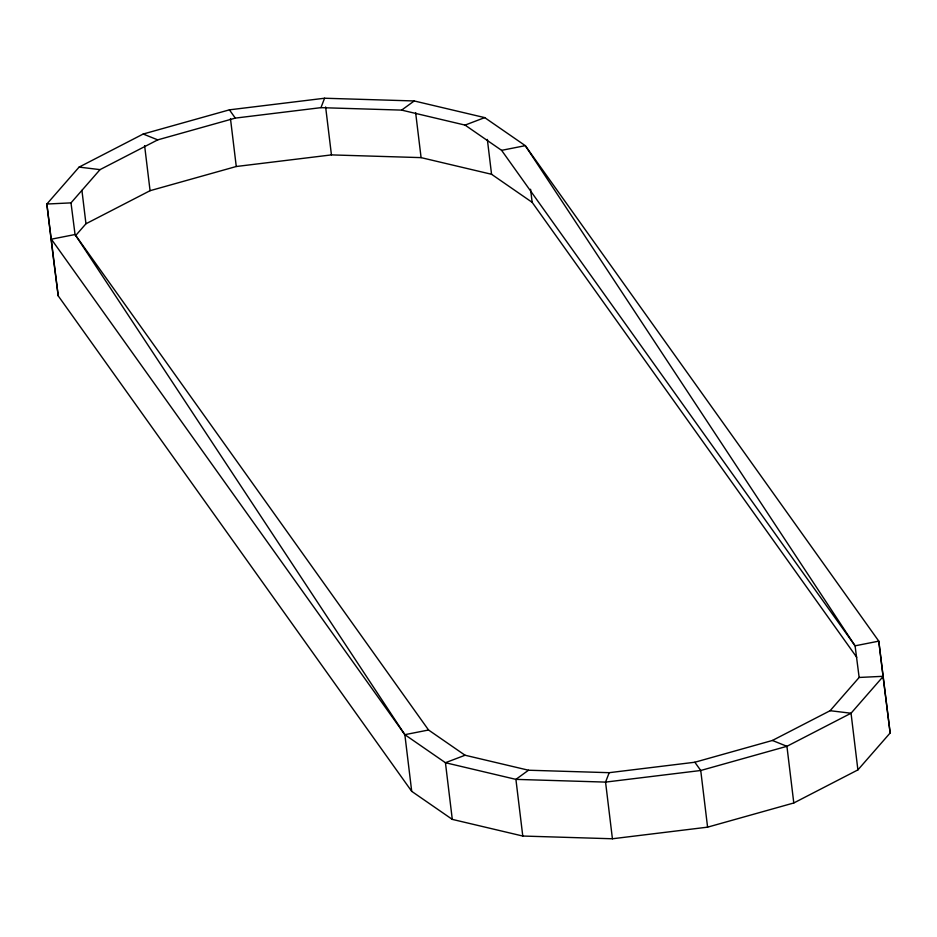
<?xml version="1.0" encoding="UTF-8"?>
<svg xmlns="http://www.w3.org/2000/svg" width="937" height="937" viewBox="0 0 937 937"><rect width="100%" height="100%" fill="white"/><g stroke="black" fill="none" stroke-linecap="round" stroke-linejoin="round"><path stroke-width="1.41" d="M58.211 295.858L46.85 204.032L71.001 202.872L100.025 169.632L157.721 139.871L235.304 118.109L320.958 107.65L324.577 98.233L414.224 100.962L484.71 117.617L525.294 145.657L878.789 641.142L890.15 732.968L857.894 769.898L793.791 802.974L707.587 827.16L612.423 838.767L522.776 836.038L452.29 819.383L411.706 791.343L58.211 295.858L53.702 260.697L46.85 204.032L79.106 167.102L143.209 134.026L229.413 109.84L324.577 98.233M609.191 772.685L528.503 770.226L465.068 755.234L428.549 730.005L75.054 234.519L51.359 239.193L404.854 734.678L445.438 762.718L515.912 779.373L605.56 782.102L700.735 770.495L786.928 746.309L851.042 713.233L883.298 676.303L859.147 677.463L830.112 710.703L772.416 740.464L694.844 762.238L609.191 772.685L605.56 782.102L612.423 838.767M75.522 235.714L85.958 223.767L150.072 190.691L236.265 166.505L331.44 154.898L421.088 157.627L491.562 174.282L532.146 202.322L856.746 657.317M320.958 107.65L401.633 110.109L414.224 100.962M528.503 770.226L515.912 779.373L522.776 836.038M401.633 110.109L465.068 125.101L484.71 117.617M465.068 755.234L445.438 762.718L452.29 819.383M465.068 125.101L501.6 150.342L525.294 145.657L855.083 645.827L859.147 677.463M71.001 202.872L75.054 234.519L404.854 734.678L428.549 730.005M79.106 167.102L100.025 169.632M830.112 710.703L851.042 713.233L857.894 769.898M143.209 134.026L157.721 139.871M772.416 740.464L786.928 746.309L793.791 802.974M501.6 150.342L855.083 645.827L878.789 641.142L882.83 674.558M229.413 109.84L235.304 118.109M694.844 762.238L700.735 770.495L707.587 827.16M890.15 732.968L883.181 677.463M530.565 189.251L532.146 202.322M487.345 139.414L491.562 174.282M415.63 112.592L421.088 157.627M404.854 734.678L411.706 791.343M325.631 106.959L331.44 154.898M230.467 118.566L236.265 166.505M144.614 145.657L150.072 190.691M81.917 190.352L85.958 223.767"/></g></svg>
